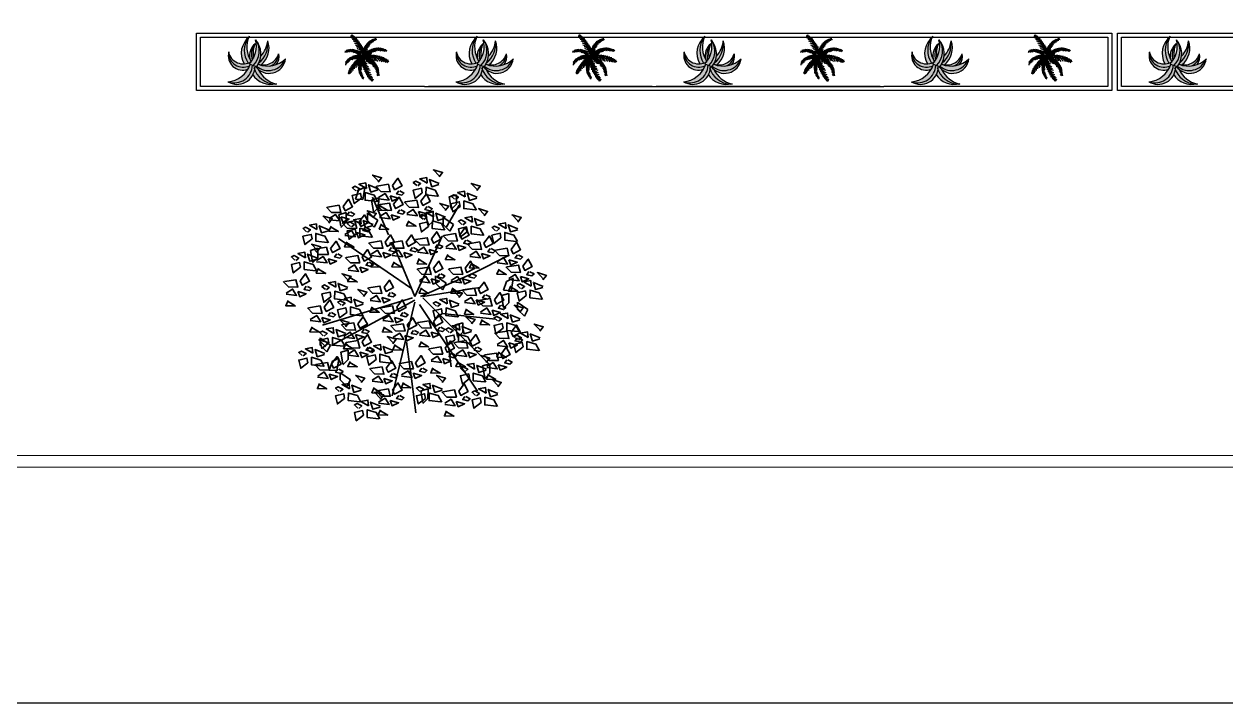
# Model space of a CAD drawing. Header units: millimetres. Extents: x 2667 to 2848, y -1 to 1765.
# Drawn here: x 2699.76 to 2715.06, y 1677.66 to 1686.3 of the extents above; entities that cross this region are included whole.
import ezdxf

# ---------------------------------------------------------------- set-up
doc = ezdxf.new("R2010")
doc.units = ezdxf.units.MM
for name, color, linetype in [('CINZA', 8, 'Continuous'), ('L-tree', 102, 'Continuous'), ('P_LMCT', 8, 'Continuous'), ('PAREDE', 7, 'Continuous'), ('VEGETACAO', 3, 'Continuous')]:
    doc.layers.add(name, color=color, linetype=linetype)
doc.layers.add('L-shrub', color=74, linetype='Continuous', lineweight=35)
doc.layers.add('MURATURA_sezioni', color=5, linetype='Continuous', lineweight=18)

# ---------------------------------------------------------------- blocks, each defined once
blk = doc.blocks.new('AV6')
h = blk.add_hatch(color=106)
h.paths.add_polyline_path([(-0.448, -0.003, -0.005016), (-0.443, 0.002, -0.513349), (-0.079, 0.093, -0.175433), (-0.066, 0.093, -0.022246), (-0.026, 0.08, -0.504406), (0.279, 0.291, -0.005016), (0.285, 0.291, 0.526482), (-0.054, 0.138, 0.288035), (-0.31, 0.32, 0.009659), (-0.32, 0.318, -0.219762), (-0.101, 0.134, 0.597519)])
h.paths.add_polyline_path([(0.011, 0.089, 0.017799), (0.003, 0.067, -0.005772), (0.013, 0.062, 0.030703), (-0.012, 0.032, -0.506864), (0.277, -0.08, 0.014459), (0.279, -0.07, 0.525417)])
h = blk.add_hatch(color=74)
h.paths.add_polyline_path([(-0.443, 0.002, -0.291066), (-0.099, 0.068, -0.022677), (-0.086, 0.088, -0.094648), (-0.079, 0.093, 0.513349)])
h.paths.add_polyline_path([(0.013, 0.062, 0.028086), (-0.035, 0.083, 0.353279), (-0.074, -0.235, 0.011523), (-0.066, -0.245, -0.264453)])
h.paths.add_polyline_path([(0.032, 0.13, 0.035308), (0.011, 0.089, -0.525417), (0.279, -0.07, 0.577919)])
h.paths.add_polyline_path([(-0.31, 0.32, -0.288035), (-0.054, 0.138, -0.074612), (-0.033, 0.202, 0.314228)])
h.paths.add_polyline_path([(0.008, 0, 0.028355), (-0.011, 0.033, 0.00267), (-0.012, 0.032, 0.015403), (-0.024, 0.016, -0.246599), (-0.057, -0.186, -0.00232), (-0.058, -0.189, 0.266418)])
h = blk.add_hatch(color=72)
h.paths.add_polyline_path([(0.279, 0.291, 0.504406), (-0.026, 0.08, -0.017106), (0.003, 0.067, -0.295443)])
h.paths.add_polyline_path([(-0.1, 0.065, 0.046042), (-0.136, 0.074, 0.325454), (-0.221, -0.23, -0.162584), (-0.133, -0.035, -0.098869)])
h.paths.add_polyline_path([(-0.024, 0.016, 0.02315), (-0.039, -0.009, -0.137861), (-0.057, -0.186, 0.246599)])
h.paths.add_polyline_path([(-0.263, 0.088, 0.052527), (-0.329, 0.071, 0.21466), (-0.361, -0.066, -0.015101), (-0.357, -0.054, -0.301897)])
h.paths.add_polyline_path([(0.08, 0.062, 0.066648), (0.029, 0.052, -0.296118), (0.029, -0.269, 0.358442)])
h = blk.add_hatch(color=3)
h.paths.add_polyline_path([(0.029, 0.052, 0.057851), (-0.011, 0.033, -0.240197), (0.021, -0.275, 0.009659), (0.029, -0.269, 0.296118)])
h.paths.add_polyline_path([(-0.035, 0.083, 0.017041), (-0.066, 0.093, 0.274641), (-0.086, 0.088, 0.336018), (-0.074, -0.235, -0.353279)])
h.paths.add_polyline_path([(-0.1, 0.065, -0.003329), (-0.099, 0.068, 0.128581), (-0.263, 0.088, 0.301897), (-0.357, -0.054, -0.411027)])
at = {"layer": 'P_LMCT'}
for centre, radius, start, end in [((-0.41, -0.012), 0.342, 25.229, 77.1188), ((-0.256, 0.062), 0.263, 30.1642, 106.8497), ((-0.327, 0.026), 0.295, 16.1293, 87.9282), ((0.168, 0.098), 0.226, 58.725, 177.7875), ((-0.237, -0.028), 0.212, 35.3303, 173.1806), ((0.204, 0.073), 0.231, 71.2185, 178.2095), ((0.314, -0.034), 0.327, 95.0361, 162.0233), ((-0.219, -0.236), 0.327, 68.4571, 134.5207), ((-0.229, -0.083), 0.231, 49.6374, 158.3383), ((-0.193, -0.032), 0.172, 142.8513, 191.3124), ((-0.168, -0.124), 0.201, 70.2322, 163.0686), ((-0.203, -0.054), 0.154, 110.8015, 180.4803), ((0.03, -0.136), 0.268, 128.4295, 200.5403), ((0.09, -0.192), 0.313, 129.4512, 186.0898), ((0.134, -0.066), 0.268, 144.805, 221.8306), ((0.142, -0.1), 0.255, 134.0736, 213.9976), ((-0.072, 0.074), 0.02, 73.4657, 136.0217), ((0.243, -0.161), 0.32, 135.7047, 195.147), ((-0.2, -0.358), 0.471, 63.0896, 73.4657), ((-0.233, -0.053), 0.22, 321.1847, 18.3975), ((0.041, 0.104), 0.0912, 190.3947, 191.4808), ((0.091, -0.13), 0.193, 12.0444, 122.5933), ((-0.297, -0.152), 0.342, 336.5963, 32.8642), ((0.091, -0.083), 0.189, 0.7549, 114.8716), ((-0.147, -0.072), 0.263, 306.8653, 30.7421), ((0.013, 0.062), 0, 306.1793, 0), ((-0.218, -0.108), 0.295, 325.7868, 32.9122), ((0.098, -0.041), 0.184, 344.5826, 111.1809), ((0.115, -0.264), 0.338, 137.2327, 174.171), ((-0.189, -0.037), 0.201, 309.5461, 10.3854), ((-0.362, -0.066), 0.328, 336.5687, 9.9121)]:
    blk.add_arc(centre, radius, start, end, dxfattribs=at)
blk = doc.blocks.new('COQUEIRO')
at = {"layer": 'VEGETACAO', "color": 3, "linetype": 'Continuous'}
blk.add_circle((0.049, -0.162), 0.00953, dxfattribs=at)
for centre, radius, start, end in [((-0.273, 0.458), 0.126, 185.1349, 217.5259), ((-0.209, 0.448), 0.193, 198.128, 215.9464), ((-0.318, 0.364), 0.0712, 188.0675, 242.1386), ((-0.257, 0.371), 0.135, 200.7567, 234.9528), ((0.094, 0.463), 0.476, 182.9668, 259.2216), ((-0.215, 0.363), 0.16, 147.4511, 171.1195), ((-0.235, 0.333), 0.131, 143.0351, 174.9902), ((-0.23, 0.309), 0.12, 146.9211, 187.0151), ((-0.204, 0.277), 0.13, 151.2763, 189.7632), ((-0.299, 0.331), 0.215, 52.6629, 75.7817), ((-0.259, 0.482), 0.0892, 38.1006, 73.5521), ((-0.297, 0.267), 0.246, 51.4822, 73.9367), ((-0.284, 0.512), 0.0956, 18.0047, 51.1933), ((-0.263, 0.278), 0.194, 39.1625, 73.1299), ((-0.285, 0.513), 0.111, 0.6626, 37.5314), ((-1.168, -0.101), 1.168, 3.5835, 33.6794), ((-0.27, 0.17), 0.26, 46.8609, 72.9794), ((-0.219, 0.184), 0.185, 37.8311, 75.0496), ((-0.254, 0.492), 0.105, 349.125, 34.4798), ((-0.263, 0.022), 0.304, 46.4938, 70.6456), ((-0.267, 0.444), 0.149, 349.0829, 34.1136), ((-0.298, 0.41), 0.204, 347.9478, 21.0006), ((-0.332, 0.373), 0.261, 347.4771, 14.0082), ((-0.322, 0.333), 0.276, 343.6236, 11.7485), ((-0.44, 0.277), 0.415, 346.7497, 9.4474), ((0.741, 1.47), 1.208, 231.9861, 234.0507), ((-0.313, 0.264), 0.414, 318.8188, 35.0736), ((-0.048, 0.361), 0.139, 46.9209, 70.5892), ((-0.508, 0.869), 1.015, 300.1574, 330.2533), ((-0.055, 0.47), 0.0894, 12.9337, 47.4601), ((-0.018, 0.352), 0.114, 43.0502, 75.0053), ((-0.008, 0.332), 0.104, 31.0253, 71.1192), ((-0.059, 0.457), 0.109, 0.5145, 32.9054), ((-0.009, 0.296), 0.113, 28.2771, 66.7641), ((-0.038, 0.255), 0.146, 22.9804, 51.906), ((-0.097, 0.416), 0.167, 2.0939, 19.9124), ((-0.04, 0.229), 0.144, 15.0306, 45.3023), ((0.023, 0.417), 0.062, 335.9018, 29.9729), ((-0.023, 0.389), 0.117, 343.0876, 17.2837), ((0.011, 0.368), 0.0962, 332.732, 19.9602), ((-0.051, 0.35), 0.168, 333.0524, 10.23), ((-0.081, 0.334), 0.206, 330.8344, 359.7063), ((0.051, 0.277), 0.226, 343.4348, 9.5533), ((0.138, 0.313), 0.169, 335.7364, 9.7039), ((0.265, 0.381), 0.13, 285.6568, 330.6875), ((0.116, 0.335), 0.214, 348.0561, 10.5106), ((0.308, 0.389), 0.0913, 285.6989, 331.0537), ((0.166, 0.362), 0.187, 349.2369, 12.3557), ((0.312, 0.421), 0.0966, 297.2365, 334.1054), ((0.298, 0.389), 0.0776, 334.6746, 10.1261), ((0.312, 0.42), 0.0831, 314.5786, 347.7673), ((-0.583, 0.162), 0.0956, 230.2731, 263.4617), ((-0.584, 0.162), 0.111, 243.935, 280.8039), ((-0.548, 0.144), 0.0892, 207.9143, 243.3658), ((-0.409, 0.213), 0.215, 205.6847, 228.8035), ((-0.158, 1.15), 1.168, 247.7871, 277.883), ((-0.557, 0.136), 0.105, 246.9866, 292.3414), ((-0.513, 0.159), 0.149, 247.3528, 292.3836), ((-0.345, 0.223), 0.246, 207.5298, 229.9842), ((-0.349, 0.188), 0.194, 208.3365, 242.3039), ((-0.485, 0.196), 0.204, 260.4659, 293.5186), ((-0.245, 0.217), 0.26, 208.4871, 234.6056), ((-0.249, 0.164), 0.185, 206.4168, 243.6353), ((-0.273, 0.327), 0.111, 198.0801, 245.3084), ((-0.204, 0.355), 0.193, 207.8104, 244.988), ((-0.098, 0.239), 0.304, 210.8208, 234.9726), ((-0.166, 0.362), 0.237, 218.3341, 247.2059), ((-0.199, 0.279), 0.166, 219.6514, 260.4749), ((-0.149, 0.26), 0.168, 166.1343, 195.0599), ((-0.476, -0.046), 0.476, 289.6767, 5.9315), ((-0.153, 0.153), 0.181, 208.388, 247.9163), ((-0.134, 0.375), 0.295, 236.3634, 257.9949), ((-0.128, 0.238), 0.166, 172.7381, 203.0098), ((-0.129, 0.326), 0.269, 236.824, 265.8), ((-0.015, 0.231), 0.255, 180.5332, 200.9945), ((-0.035, 0.241), 0.289, 217.7478, 242.6917), ((0.052, 0.239), 0.305, 184.3339, 203.7587), ((-0.117, 0.314), 0.275, 242.0966, 270.9498), ((-0.045, 0.195), 0.185, 182.8812, 217.2905), ((-0.045, 0.526), 0.51, 249.9963, 268.3797), ((-0.052, 0.162), 0.142, 182.7518, 227.4485), ((0.051, 0.241), 0.312, 220.1991, 235.6262), ((0.089, 0.195), 0.256, 192.2086, 217.6751), ((0.112, 0.197), 0.259, 193.5624, 222.692), ((-0.19, 0.092), 0.181, 33.5502, 73.0784), ((-0.033, 0.127), 0.147, 227.1388, 254.0555), ((-0.253, -0.041), 0.289, 38.7747, 63.7186), ((0.069, 0.142), 0.167, 191.4918, 237.4538), ((-0.236, -0.125), 0.312, 45.8402, 61.2673), ((-0.14, -0.02), 0.147, 27.4109, 54.3276), ((-0.468, 0.269), 0.466, 342.5956, 3.6479), ((-0.345, 0.224), 0.363, 335.5765, 3.9904), ((-0.273, 0.176), 0.302, 331.7284, 1.2298), ((-0.286, 0.135), 0.316, 332.7885, 358.0296), ((0.35, 0.221), 0.414, 212.1088, 288.3636), ((0.018, 0.275), 0.275, 269.3624, 294.6035), ((-0.183, 0.072), 0.225, 355.3484, 24.478), ((-0.252, 0.381), 0.444, 309.6606, 328.0441), ((-0.166, 0.083), 0.223, 0.3652, 25.8318), ((0.031, 0.128), 0.145, 272.5176, 318.4796), ((0.055, 0.281), 0.262, 268.3023, 297.8037), ((-0.052, 0.136), 0.124, 350.5919, 35.2886), ((-0.088, 0.275), 0.239, 307.0906, 335.9438), ((-0.164, 0.133), 0.265, 14.2817, 33.7065), ((-0.074, 0.154), 0.161, 0.7499, 35.1592), ((-0.046, 0.102), 0.128, 323.9848, 350.9015), ((-0.114, 0.163), 0.222, 17.0459, 37.5071), ((-0.087, 0.29), 0.234, 312.2404, 341.2164), ((0.065, 0.356), 0.316, 272.1505, 300.5643), ((0.009, 0.189), 0.225, 287.2794, 316.409), ((-0.11, 0.326), 0.257, 320.0455, 341.677), ((-0.013, 0.295), 0.144, 317.5655, 358.3889), ((-0.165, 0.135), 0.271, 342.4141, 357.8413), ((0.026, 0.177), 0.223, 292.2962, 317.7628), ((0.051, 0.469), 0.405, 279.1695, 300.2219), ((-0.106, 0.181), 0.251, 335.3486, 0.2926), ((0.117, 0.091), 0.124, 282.5229, 327.2196), ((0.068, 0.45), 0.361, 283.3236, 306.0214), ((0.022, 0.184), 0.158, 330.1241, 9.6524), ((0.126, 0.119), 0.161, 292.6809, 327.0902), ((-0.061, 0.214), 0.264, 343.0677, 7.2196), ((0.158, 0.381), 0.24, 280.1975, 308.3224), ((0.082, 0.242), 0.161, 334.405, 11.6236), ((0.073, 0.195), 0.265, 306.2127, 325.6375), ((0.185, 0.404), 0.227, 284.051, 310.5822), ((0.12, 0.159), 0.222, 308.9769, 329.4381), ((0.291, 0.192), 0.206, 262.7654, 291.6372), ((0.227, 0.391), 0.177, 284.5217, 317.5745), ((0.208, 0.115), 0.144, 306.9615, 337.2333), ((0.316, 0.171), 0.168, 264.9834, 302.161), ((0.233, 0.123), 0.146, 314.9114, 343.837), ((0.356, 0.12), 0.0962, 264.663, 311.8912), ((0.282, 0.112), 0.113, 320.2081, 358.6951), ((0.363, 0.159), 0.117, 275.0186, 309.2147), ((0.316, 0.124), 0.104, 322.9563, 3.0502), ((0.406, 0.127), 0.062, 267.8328, 321.9039), ((0.361, 0.238), 0.167, 294.0249, 311.8434), ((0.33, 0.14), 0.114, 334.9811, 6.9363), ((0.328, 0.172), 0.139, 338.8519, 2.5202), ((-0.543, -0.102), 0.103, 238.6493, 273.1756), ((-1.395, -1.3), 1.39, 52.0587, 54.1233), ((-0.531, -0.093), 0.126, 253.2039, 285.5949), ((-0.399, 0.25), 0.476, 251.0358, 327.2906), ((-0.421, -0.075), 0.16, 215.5201, 239.1885), ((-0.401, -0.105), 0.131, 211.1041, 243.0592), ((-0.498, -0.037), 0.193, 266.197, 284.0154), ((-0.46, -0.17), 0.0712, 256.1365, 310.2076), ((-0.377, -0.109), 0.12, 214.9901, 255.0841), ((-0.456, 0.237), 0.261, 267.4582, 293.9893), ((-0.444, -0.111), 0.135, 268.8257, 303.0218), ((-0.337, -0.097), 0.13, 219.3453, 257.8322), ((-0.415, 0.235), 0.276, 269.718, 297.8428), ((-0.41, -0.141), 0.111, 266.1491, 313.3774), ((-0.301, -0.052), 0.168, 234.2033, 263.1289), ((-0.41, -0.067), 0.193, 275.8794, 313.057), ((-0.383, 0.362), 0.415, 272.019, 294.7167), ((-0.273, -0.041), 0.166, 240.8071, 271.0788), ((-0.402, -0.03), 0.237, 286.4031, 315.2749), ((-0.381, 0.391), 0.466, 277.8185, 298.8708), ((-0.224, 0.062), 0.255, 248.6022, 269.0635), ((-0.206, 0.127), 0.305, 252.4029, 271.8277), ((-0.337, -0.092), 0.166, 287.7204, 328.5439), ((-0.313, 0.279), 0.363, 277.476, 305.8899), ((-0.201, 0.021), 0.185, 250.9502, 285.3595), ((-0.402, 0.005), 0.295, 304.4324, 326.0639), ((-0.173, 0.002), 0.142, 250.8208, 295.5175), ((-0.355, -0.008), 0.269, 304.893, 333.869), ((-0.252, 0.218), 0.302, 280.2366, 309.738), ((-0.152, 0.144), 0.256, 260.2776, 285.7441), ((-0.145, 0.167), 0.259, 261.6314, 290.761), ((-0.339, -0.002), 0.275, 310.1656, 339.0188), ((-0.121, 0.096), 0.167, 259.5608, 305.5228), ((-0.222, -0.084), 0.255, 287.2432, 307.7044), ((-0.214, 0.239), 0.316, 283.4369, 308.6779), ((-0.249, -0.022), 0.305, 291.0438, 310.4686), ((-0.509, 0.144), 0.51, 318.0653, 336.4487), ((-0.179, -0.102), 0.185, 289.5911, 324.0004), ((-0.304, -0.267), 0.237, 325.0441, 353.9159), ((-0.145, -0.099), 0.142, 289.4618, 334.1584), ((-0.226, 0.048), 0.259, 300.2723, 329.4019), ((-0.217, 0.026), 0.256, 298.9185, 324.3851), ((-0.163, 0.007), 0.167, 298.2017, 344.1637), ((-0.215, -0.274), 0.166, 326.3614, 7.1848), ((-0.326, -0.239), 0.295, 343.0734, 4.7049), ((-0.281, -0.22), 0.269, 343.5339, 12.5099), ((-0.272, -0.206), 0.275, 348.8065, 17.6597), ((0.307, -0.181), 0.302, 160.3741, 189.8755), ((1.149, 0.228), 1.168, 192.2291, 222.325), ((0.385, -0.217), 0.363, 164.2222, 192.6361), ((0.108, 0.09), 0.145, 233.8766, 279.8386), ((0.146, -0.006), 0.147, 216.0566, 242.9733), ((0.225, 0.111), 0.312, 234.4859, 249.913), ((0.129, 0.151), 0.225, 248.6385, 277.768), ((0.514, -0.243), 0.466, 171.2413, 192.2936), ((0.254, 0.031), 0.289, 227.4204, 252.3643), ((0.271, 0.368), 0.444, 241.5916, 259.9751), ((0.296, 0.002), 0.239, 200.3806, 229.2339), ((0.134, 0.131), 0.223, 253.6553, 279.1219), ((0.487, -0.255), 0.415, 175.3954, 198.0931), ((0.212, -0.11), 0.181, 222.1958, 261.7241), ((0.152, 0.007), 0.124, 243.8819, 288.5786), ((0.31, -0.003), 0.234, 205.5304, 234.5064), ((0.274, -0.03), 0.304, 235.1395, 259.2913), ((0.379, -0.328), 0.276, 172.2693, 200.3941), ((0.233, 0.177), 0.239, 239.0216, 267.8748), ((0.177, 0.023), 0.161, 254.0399, 288.4492), ((0.351, 0.008), 0.257, 213.3355, 234.967), ((0.247, 0.182), 0.234, 244.1714, 273.1474), ((0.293, -0.076), 0.144, 210.8556, 251.679), ((0.182, 0.115), 0.265, 267.5717, 286.9965), ((0.272, 0.216), 0.257, 251.9764, 273.608), ((0.196, 0.059), 0.222, 270.3359, 290.7972), ((0.351, -0.022), 0.206, 224.1245, 252.9963), ((0.279, 0.115), 0.144, 249.4965, 290.3199), ((0.238, -0.031), 0.144, 268.3206, 298.5923), ((0.357, -0.055), 0.168, 226.3424, 263.52), ((0.262, -0.041), 0.146, 276.2705, 305.1961), ((0.356, -0.119), 0.0962, 226.022, 273.2503), ((0.294, -0.08), 0.113, 281.5672, 320.0541), ((0.386, -0.093), 0.117, 236.3776, 270.5737), ((0.328, -0.091), 0.104, 284.3154, 324.4093), ((0.4, -0.145), 0.062, 229.1918, 283.263), ((0.434, -0.03), 0.167, 255.384, 273.2024), ((0.349, -0.087), 0.114, 296.3402, 328.2953), ((0.367, -0.061), 0.139, 300.2109, 323.8793), ((-0.291, -0.313), 0.16, 254.1611, 277.8294), ((-0.365, -0.397), 0.126, 291.8449, 324.2358), ((-0.257, -0.324), 0.131, 249.745, 281.7002), ((-0.235, -0.312), 0.12, 253.6311, 293.725), ((-0.374, -0.332), 0.193, 304.8379, 322.6564), ((-0.212, -0.278), 0.13, 257.9862, 296.4732), ((-0.262, -0.412), 0.0712, 294.7774, 348.8486), ((-0.286, -0.356), 0.135, 307.4666, 341.6627), ((-0.211, -0.22), 0.168, 272.8443, 301.7699), ((-0.24, -0.358), 0.111, 304.7901, 352.0184), ((-0.196, -0.194), 0.166, 279.448, 309.7198), ((-0.287, -0.3), 0.193, 314.5204, 351.6979), ((0.255, -0.197), 0.185, 226.4768, 263.6953), ((0.395, -0.366), 0.261, 176.1228, 202.6539), ((0.303, -0.175), 0.26, 235.5066, 261.625), ((0.366, -0.407), 0.204, 176.5935, 209.6462), ((0.312, -0.283), 0.194, 227.8082, 261.7756), ((0.341, -0.446), 0.149, 177.7285, 222.7593), ((0.344, -0.266), 0.246, 240.1279, 262.5823), ((0.335, -0.495), 0.105, 177.7707, 223.1255), ((0.356, -0.33), 0.215, 241.3086, 264.4274), ((0.369, -0.512), 0.111, 189.3083, 226.1771), ((0.339, -0.484), 0.0892, 226.7463, 262.1978), ((0.368, -0.511), 0.0956, 206.6504, 239.839)]:
    blk.add_arc(centre, radius, start, end, dxfattribs=at)
blk = doc.blocks.new('AV5')
at = {"layer": 'VEGETACAO', "xscale": 0.5, "yscale": 0.5, "zscale": 0.5}
blk.add_blockref('COQUEIRO', (-0.028, 0.096), dxfattribs=at)
blk = doc.blocks.new('flower shrub 2')
at = {"layer": 'L-shrub', "color": 201}
for p, q in [((-106.2, 211.8), (-93, 218)), ((-93.7, 216.1), (-97.6, 193.3)), ((-112.6, 194.3), (-106.2, 211.8)), ((-97.6, 193.3), (-112.6, 194.3)), ((-81.1, 192.4), (-66.6, 196.5)), ((-77.1, 169.6), (-81.1, 192.4)), ((-66.6, 196.5), (-66.7, 177.9)), ((72, 198.6), (86.4, 202.7)), ((76, 175.8), (72, 198.6)), ((86.4, 202.7), (86.4, 184)), ((-145.2, 163.5), (-130.8, 167.5)), ((-130.8, 167.5), (-130.8, 148.9)), ((-88.7, 152.3), (-88.9, 166.9)), ((-66.7, 177.9), (-77.1, 167.5)), ((26.4, 165.5), (40.9, 169.6)), ((40.9, 169.6), (40.9, 151)), ((86.4, 184), (76, 173.7)), ((-141.2, 140.7), (-145.2, 163.5)), ((-130.8, 148.9), (-141.2, 138.6)), ((-75.4, 139.2), (-88.7, 152.3)), ((-87.4, 165.5), (-68.3, 152.5)), ((-68.3, 152.5), (-75.4, 139.2)), ((30.5, 142.8), (26.4, 165.5)), ((40.9, 151), (30.5, 140.7)), ((60.2, 144), (60.1, 158.6)), ((73.5, 131), (60.2, 144)), ((61.5, 157.2), (80.7, 144.2)), ((80.7, 144.2), (73.5, 131)), ((-201.1, 93.2), (-186.6, 97.3)), ((-186.6, 97.3), (-186.7, 78.7)), ((45.7, 28.3), (45.6, 42.9)), ((59, 15.3), (45.7, 28.3)), ((47.1, 41.5), (66.2, 28.5)), ((66.2, 28.5), (59, 15.3)), ((179.1, 14.6), (185.4, 32.1)), ((185.4, 32.1), (198.7, 38.3)), ((198, 36.3), (194.1, 13.5)), ((175.4, 4.4), (189.9, 8.5)), ((179.4, -18.4), (175.4, 4.4)), ((194.1, 13.5), (179.1, 14.6)), ((189.9, 8.5), (189.8, -10.1)), ((189.8, -10.1), (179.4, -20.5)), ((207.1, -23.3), (206.9, -8.7)), ((220.4, -36.4), (207.1, -23.3)), ((208.4, -10.1), (227.5, -23.1)), ((227.5, -23.1), (220.4, -36.4)), ((84.4, -53.5), (98.8, -49.4)), ((88.4, -76.2), (84.4, -53.5)), ((98.8, -68), (88.4, -78.3)), ((98.8, -49.4), (98.8, -68)), ((-181.8, -93.6), (-182, -78.9)), ((-168.5, -106.6), (-181.8, -93.6)), ((-180.5, -80.4), (-161.3, -93.4)), ((-161.3, -93.4), (-168.5, -106.6)), ((-141.1, -107.2), (-126.6, -103.1)), ((-137.1, -129.9), (-141.1, -107.2)), ((-126.6, -103.1), (-126.7, -121.7)), ((-164.3, -142.4), (-157.9, -124.9)), ((-157.9, -124.9), (-144.7, -118.7)), ((-145.4, -120.7), (-149.3, -143.5)), ((-126.7, -121.7), (-137.1, -132)), ((138.1, -134), (152.6, -130)), ((142.2, -156.8), (138.1, -134)), ((152.6, -130), (152.5, -148.6)), ((-149.3, -143.5), (-164.3, -142.4)), ((-142.5, -161.7), (-142.7, -147.1)), ((-129.2, -174.8), (-142.5, -161.7)), ((-141.2, -148.6), (-122, -161.6)), ((-122, -161.6), (-129.2, -174.8)), ((152.5, -148.6), (142.2, -158.9)), ((16.1, -183.6), (30.6, -179.5)), ((20.1, -206.4), (16.1, -183.6)), ((30.6, -179.5), (30.5, -198.1)), ((30.5, -198.1), (20.1, -208.5))]:
    blk.add_line(p, q, dxfattribs=at)
at = {"layer": 'L-shrub', "color": 98}
for p, q in [((-197, 70.5), (-201.1, 93.2)), ((-186.7, 78.7), (-197.1, 68.4))]:
    blk.add_line(p, q, dxfattribs=at)
at = {"layer": 'L-shrub', "color": 92}
for points in [[(-67.8, 227.5), (-60.9, 236.2), (-78.8, 241.5), (-67.2, 229.5)], [(52.2, 237.8), (59.1, 246.6), (41.2, 251.8), (52.7, 239.8)], [(-109.7, 209.7), (-104, 214.5), (-113.4, 219.4), (-118.5, 216.6), (-111.7, 210.3)], [(-90.9, 215), (-92, 226), (-105.6, 223.6), (-90.9, 215)], [(-68, 212.5), (-82.2, 208.1), (-86.6, 222.3), (-67.4, 214.4)], [(-70.4, 219.9), (-47.5, 223.4), (-43.8, 208.8), (-62.4, 209.3), (-72.5, 219.9)], [(-39.3, 221.1), (-28.6, 235.3), (-20.7, 220.6), (-35.4, 212.7), (-39.3, 221.1)], [(19.2, 206.6), (5.2, 195.7), (1.3, 211.9), (17.6, 215.7), (19.2, 206.6)], [(10.2, 220.1), (16, 224.8), (6.6, 229.8), (1.5, 227), (8.2, 220.7)], [(29, 225.3), (28, 236.4), (14.3, 233.9), (29, 225.3)], [(49.5, 199.8), (26.5, 202.3), (26.7, 217.4), (44.5, 212.1), (51.5, 199.2)], [(52, 222.8), (37.8, 218.4), (33.4, 232.6), (52.6, 224.8)], [(126.6, 211), (133.5, 219.7), (115.7, 225), (127.2, 213)], [(-136.5, 179.8), (-125.8, 194), (-117.9, 179.3), (-132.6, 171.4), (-136.5, 179.8)], [(-100.8, 196.3), (-114.8, 185.4), (-118.6, 201.6), (-102.4, 205.4), (-100.8, 196.3)], [(-70.4, 189.5), (-93.4, 192), (-93.3, 207), (-75.4, 201.7), (-68.5, 188.9)], [(-66.9, 197.1), (-54.2, 205), (-46.3, 192.4), (-66.9, 195)], [(-44, 200.6), (-40.2, 190.1), (-27.6, 196), (-44, 200.6)], [(-37.3, 183.9), (-26.5, 198.1), (-18.6, 183.4), (-33.3, 175.6), (-37.3, 183.9)], [(-27.2, 210.5), (-31.5, 204.4), (-21.2, 202), (-17, 206), (-25.1, 210.4)], [(16.5, 190.1), (27.3, 204.3), (35.1, 189.6), (20.4, 181.8), (16.5, 190.1)], [(84.7, 193.2), (90.4, 198), (81.1, 202.9), (75.9, 200.1), (82.7, 193.8)], [(103.5, 198.4), (102.5, 209.5), (88.8, 207.1), (103.5, 198.4)], [(124, 173), (101, 175.5), (101.1, 190.5), (119, 185.2), (126, 172.4)], [(126.5, 195.9), (112.2, 191.5), (107.8, 205.8), (127.1, 197.9)], [(-124.4, 169.1), (-128.7, 163.1), (-118.4, 160.7), (-114.2, 164.7), (-122.3, 169.1)], [(-78.2, 157.3), (-71.3, 166), (-89.1, 171.3), (-77.6, 159.2)], [(-68.3, 182.7), (-45.5, 186.2), (-41.7, 171.7), (-60.3, 172.2), (-70.4, 182.8)], [(-63.1, 182.5), (-67.5, 172.3), (-48.9, 171.8), (-63.2, 180.4)], [(-64.8, 159.9), (-52.2, 167.8), (-44.2, 155.2), (-64.9, 157.8)], [(-25.1, 173.3), (-29.4, 167.2), (-19.1, 164.8), (-14.9, 168.9), (-23.1, 173.2)], [(-11, 166.1), (1.6, 174), (9.5, 161.4), (-11.1, 164)], [(11.8, 169.6), (15.7, 159.2), (28.3, 165), (11.8, 169.6)], [(28.7, 179.5), (24.4, 173.4), (34.6, 171), (38.9, 175.1), (30.7, 179.4)], [(41.4, 159.2), (40.4, 170.3), (26.7, 167.8), (41.4, 159.2)], [(64.4, 156.7), (50.2, 152.3), (45.8, 166.5), (65, 158.7)], [(64.6, 171.7), (71.5, 180.5), (53.6, 185.7), (65.1, 173.7)], [(93.7, 179.8), (79.6, 168.9), (75.8, 185.1), (92, 188.9), (93.7, 179.8)], [(141.1, 161.4), (148, 170.1), (130.1, 175.4), (141.7, 163.4)], [(-188.2, 134.4), (-189.2, 145.5), (-202.9, 143), (-188.2, 134.4)], [(-141.2, 159.3), (-137.4, 148.8), (-124.8, 154.7), (-141.2, 159.3)], [(-120.1, 139.5), (-114.4, 144.3), (-123.7, 149.2), (-128.8, 146.4), (-122.1, 140.1)], [(-101.3, 144.7), (-102.3, 155.8), (-116, 153.4), (-101.3, 144.7)], [(-105.5, 148.8), (-94.8, 163), (-86.9, 148.3), (-101.6, 140.4), (-105.5, 148.8)], [(-78.3, 142.2), (-92.5, 137.8), (-97, 152), (-77.7, 144.2)], [(-61.1, 145.3), (-65.5, 135.1), (-46.9, 134.6), (-61.1, 143.2)], [(-41.9, 163.4), (-38.1, 153), (-25.5, 158.8), (-41.9, 163.4)], [(-7.3, 151.5), (-11.7, 141.3), (6.9, 140.8), (-7.3, 149.4)], [(31.6, 140.5), (17.6, 129.6), (13.8, 145.8), (30, 149.6), (31.6, 140.5)], [(22.6, 154), (28.4, 158.7), (19, 163.6), (13.9, 160.9), (20.7, 154.6)], [(61.9, 133.7), (39, 136.2), (39.1, 151.2), (56.9, 146), (63.9, 133.1)], [(99.2, 143.6), (104.9, 148.4), (95.6, 153.3), (90.4, 150.5), (97.2, 144.2)], [(118, 148.8), (116.9, 159.9), (103.3, 157.5), (118, 148.8)], [(141, 146.3), (126.7, 141.9), (122.3, 156.2), (141.5, 148.3)], [(184.2, 136.4), (183.1, 147.5), (169.5, 145.1), (184.2, 136.4)], [(207.2, 134), (192.9, 129.6), (188.5, 143.8), (207.7, 135.9)], [(207.3, 149), (214.2, 157.7), (196.3, 163), (207.9, 151)], [(-167.7, 108.9), (-190.6, 111.4), (-190.5, 126.5), (-172.7, 121.2), (-165.7, 108.3)], [(-165.2, 131.9), (-179.4, 127.5), (-183.8, 141.7), (-164.6, 133.9)], [(-53.8, 109.6), (-43.1, 123.7), (-35.2, 109.1), (-49.9, 101.2), (-53.8, 109.6)], [(37.2, 115.8), (47.9, 129.9), (55.8, 115.3), (41.1, 107.4), (37.2, 115.8)], [(62, 122.8), (84.8, 126.3), (88.6, 111.7), (70, 112.2), (59.9, 122.8)], [(108.1, 130.2), (94.1, 119.3), (90.3, 135.5), (106.5, 139.3), (108.1, 130.2)], [(93.1, 124), (103.8, 138.2), (111.7, 123.5), (97, 115.6), (93.1, 124)], [(138.5, 123.4), (115.5, 125.9), (115.6, 140.9), (133.5, 135.6), (140.5, 122.8)], [(140.6, 107.5), (151.4, 121.7), (159.2, 107), (144.6, 99.1), (140.6, 107.5)], [(174.3, 117.8), (160.3, 106.9), (156.5, 123.1), (172.7, 126.9), (174.3, 117.8)], [(165.4, 131.2), (171.1, 136), (161.8, 140.9), (156.6, 138.1), (163.4, 131.8)], [(204.7, 111), (181.7, 113.5), (181.8, 128.5), (199.7, 123.2), (206.7, 110.4)], [(-187.8, 91.1), (-180.9, 99.9), (-198.7, 105.2), (-187.2, 93.1)], [(-192.4, 95.9), (-169.6, 99.4), (-165.8, 84.9), (-184.4, 85.4), (-194.5, 96)], [(-99.3, 80.6), (-88.6, 94.8), (-80.7, 80.1), (-95.4, 72.3), (-99.3, 80.6)], [(-84.9, 108.3), (-62, 111.8), (-58.3, 97.3), (-76.9, 97.8), (-86.9, 108.4)], [(-41.7, 98.9), (-46, 92.8), (-35.7, 90.5), (-31.4, 94.5), (-39.6, 98.8)], [(-43.5, 108.3), (-20.6, 111.8), (-16.9, 97.3), (-35.5, 97.8), (-45.6, 108.4)], [(-0.3, 98.9), (-4.6, 92.8), (5.7, 90.5), (9.9, 94.5), (1.8, 98.8)], [(9.7, 91.7), (22.3, 99.6), (30.2, 87), (9.6, 89.6)], [(32.5, 95.2), (36.4, 84.8), (49, 90.6), (32.5, 95.2)], [(49.3, 105.1), (45, 99), (55.3, 96.7), (59.6, 100.7), (51.4, 105)], [(65.5, 100), (78.1, 107.9), (86.1, 95.3), (65.5, 97.9)], [(88.4, 103.5), (92.2, 93), (104.8, 98.9), (88.4, 103.5)], [(105.2, 113.4), (100.9, 107.3), (111.2, 104.9), (115.4, 108.9), (107.3, 113.3)], [(152.8, 96.8), (148.5, 90.7), (158.7, 88.4), (163, 92.4), (154.8, 96.8)], [(163.3, 93.9), (186.2, 97.4), (189.9, 82.8), (171.3, 83.3), (161.3, 93.9)], [(194.4, 95.1), (205.1, 109.3), (213, 94.6), (198.3, 86.7), (194.4, 95.1)], [(-149.2, 86.5), (-153.5, 80.4), (-143.3, 78.1), (-139, 82.1), (-147.2, 86.4)], [(-40, 85.5), (-27.4, 93.4), (-19.4, 80.8), (-40, 83.4)], [(-17.1, 89), (-13.3, 78.6), (-0.7, 84.4), (-17.1, 89)], [(13.4, 77.1), (9, 66.9), (27.6, 66.4), (13.4, 75.1)], [(41.4, 57.9), (52.1, 72.1), (60, 57.4), (45.3, 49.5), (41.4, 57.9)], [(69.3, 85.4), (64.8, 75.2), (83.5, 74.7), (69.2, 83.3)], [(103.4, 57.9), (114.1, 72.1), (122, 57.4), (107.3, 49.5), (103.4, 57.9)], [(166.9, 71), (179.5, 79), (187.4, 66.3), (166.8, 69)], [(189.7, 74.6), (193.6, 64.1), (206.2, 70), (189.7, 74.6)], [(206.5, 84.4), (202.2, 78.4), (212.5, 76), (216.8, 80), (208.6, 84.4)], [(217.2, 62), (227.9, 76.2), (235.8, 61.5), (221.1, 53.7), (217.2, 62)], [(-104, 60.1), (-100.1, 49.7), (-87.6, 55.5), (-104, 60.1)], [(-87.2, 70), (-91.5, 63.9), (-81.2, 61.5), (-77, 65.6), (-85.1, 69.9)], [(-77.6, 70.9), (-82, 60.7), (-63.4, 60.2), (-77.7, 68.9)], [(-36.2, 70.9), (-40.6, 60.7), (-22, 60.2), (-36.3, 68.9)], [(10.3, 56.7), (33.1, 60.2), (36.9, 45.6), (18.3, 46.1), (8.2, 56.7)], [(72.3, 56.7), (95.2, 60.2), (98.9, 45.6), (80.3, 46.1), (70.3, 56.7)], [(116.8, 68.9), (112.4, 58.7), (131, 58.1), (116.8, 66.8)], [(170.6, 56.5), (166.2, 46.3), (184.8, 45.8), (170.6, 54.4)], [(186.1, 60.8), (209, 64.3), (212.7, 49.8), (194.1, 50.3), (184, 60.9)], [(229.3, 51.4), (225, 45.3), (235.3, 43), (239.5, 47), (231.4, 51.3)], [(256.9, 35.4), (263.8, 44.1), (246, 49.4), (257.5, 37.3)], [(-169.7, 15.5), (-164, 20.3), (-173.3, 25.2), (-178.5, 22.4), (-171.7, 16.1)], [(13.8, 33.9), (26.4, 41.8), (34.4, 29.2), (13.7, 31.8)], [(75.9, 33.9), (88.5, 41.8), (96.4, 29.2), (75.8, 31.8)], [(98.7, 37.4), (102.6, 26.9), (115.1, 32.8), (98.7, 37.4)], [(115.5, 47.2), (111.2, 41.2), (121.5, 38.8), (125.8, 42.8), (117.6, 47.2)], [(130.3, 16.6), (141, 30.8), (148.9, 16.1), (134.2, 8.2), (130.3, 16.6)], [(189.6, 38), (202.3, 45.9), (210.2, 33.3), (189.6, 35.9)], [(215, 17.6), (220.7, 22.4), (211.4, 27.3), (206.3, 24.5), (213, 18.2)], [(212.5, 41.5), (216.3, 31.1), (228.9, 36.9), (212.5, 41.5)], [(233.8, 22.8), (232.8, 33.9), (219.1, 31.5), (233.8, 22.8)], [(256.8, 20.3), (242.6, 15.9), (238.1, 30.2), (257.4, 22.3)], [(-130.4, -4.7), (-153.4, -2.2), (-153.3, 12.8), (-135.4, 7.5), (-128.4, -5.3)], [(-86.9, 19.5), (-64.1, 23), (-60.3, 8.4), (-78.9, 8.9), (-89, 19.5)], [(-60.6, 0.2), (-56.7, -10.3), (-44.1, -4.4), (-60.6, 0.2)], [(17.5, 19.3), (13.1, 9.1), (31.7, 8.6), (17.5, 17.2)], [(79.6, 19.3), (75.2, 9.1), (93.8, 8.6), (79.5, 17.2)], [(91.5, 0.2), (98.4, 9), (80.5, 14.3), (92, 2.2)], [(99.2, 15.4), (122.1, 18.9), (125.8, 4.3), (107.2, 4.8), (97.2, 15.4)], [(102.7, -7.5), (115.4, 0.5), (123.3, -12.2), (102.7, -9.5)], [(142.4, 5.9), (138.1, -0.2), (148.4, -2.5), (152.7, 1.5), (144.5, 5.9)], [(161.3, -4.1), (172.1, 10.1), (179.9, -4.6), (165.2, -12.4), (161.3, -4.1)], [(193.4, 23.4), (189, 13.2), (207.6, 12.7), (193.3, 21.4)], [(224, 4.2), (210, -6.7), (206.1, 9.5), (222.4, 13.3), (224, 4.2)], [(254.3, -2.6), (231.3, -0.1), (231.5, 14.9), (249.3, 9.6), (256.3, -3.2)], [(-99.4, -35.7), (-122.4, -33.2), (-122.3, -18.2), (-104.4, -23.4), (-97.4, -36.3)], [(-62.1, -19.8), (-39.3, -16.2), (-35.5, -30.8), (-54.1, -30.3), (-64.2, -19.7)], [(-31, -18.5), (-20.3, -4.4), (-12.4, -19), (-27.1, -26.9), (-31, -18.5)], [(49.5, -17.5), (55.3, -12.7), (45.9, -7.8), (40.8, -10.6), (47.5, -16.9)], [(68.3, -12.3), (67.3, -1.2), (53.6, -3.6), (68.3, -12.3)], [(88.8, -37.8), (65.8, -35.3), (66, -20.2), (83.8, -25.5), (90.8, -38.3)], [(91.3, -14.8), (77.1, -19.2), (72.7, -5), (91.9, -12.8)], [(106.5, -22), (102.1, -32.2), (120.7, -32.8), (106.4, -24.1)], [(125.6, -4), (129.5, -14.4), (142, -8.5), (125.6, -4)], [(130.3, -5.3), (153.1, -1.8), (156.9, -16.3), (138.2, -15.8), (128.2, -5.2)], [(133.8, -28.1), (146.4, -20.2), (154.3, -32.8), (133.7, -30.2)], [(173.5, -14.7), (169.1, -20.8), (179.4, -23.2), (183.7, -19.1), (175.5, -14.8)], [(211.4, -28.7), (218.3, -19.9), (200.5, -14.7), (212, -26.7)], [(-107.6, -51.6), (-96.9, -37.4), (-89, -52.1), (-103.7, -60), (-107.6, -51.6)], [(-58.6, -42.6), (-46, -34.7), (-38, -47.3), (-58.7, -44.7)], [(-35.7, -39.1), (-31.9, -49.5), (-19.3, -43.6), (-35.7, -39.1)], [(-18.9, -29.2), (-23.2, -35.3), (-12.9, -37.6), (-8.7, -33.6), (-16.9, -29.2)], [(-10.4, -53.7), (0.4, -39.5), (8.2, -54.2), (-6.4, -62), (-10.4, -53.7)], [(10.3, -48.7), (33.1, -45.2), (36.9, -59.7), (18.3, -59.2), (8.2, -48.6)], [(41.4, -47.5), (52.1, -33.3), (60, -48), (45.3, -55.8), (41.4, -47.5)], [(137.5, -42.7), (133.1, -52.9), (151.7, -53.4), (137.5, -44.8)], [(156.6, -24.6), (160.5, -35), (173.1, -29.2), (156.6, -24.6)], [(169.5, -46.4), (175.2, -41.7), (165.9, -36.7), (160.8, -39.5), (167.5, -45.8)], [(188.3, -41.2), (187.3, -30.1), (173.6, -32.6), (188.3, -41.2)], [(211.3, -43.7), (197, -48.1), (192.6, -33.9), (211.9, -41.7)], [(-95.5, -62.2), (-99.8, -68.3), (-89.5, -70.7), (-85.2, -66.7), (-93.4, -62.3)], [(36.7, -68), (40.5, -78.4), (53.1, -72.6), (36.7, -68)], [(53.5, -58.1), (49.2, -64.2), (59.5, -66.5), (63.7, -62.5), (55.5, -58.2)], [(74.3, -69.2), (80.1, -64.4), (70.7, -59.5), (65.6, -62.3), (72.4, -68.6)], [(93.1, -63.9), (92.1, -52.9), (78.5, -55.3), (93.1, -63.9)], [(178.5, -59.9), (164.4, -70.8), (160.6, -54.6), (176.8, -50.8), (178.5, -59.9)], [(163.3, -69.3), (186.2, -65.8), (189.9, -80.4), (171.3, -79.9), (161.3, -69.3)], [(208.8, -66.7), (185.8, -64.2), (186, -49.1), (203.8, -54.4), (210.8, -67.3)], [(194.4, -68.1), (205.1, -53.9), (213, -68.6), (198.3, -76.5), (194.4, -68.1)], [(227.6, -78.4), (226.6, -67.3), (212.9, -69.8), (227.6, -78.4)], [(250.7, -65.9), (257.6, -57.1), (239.8, -51.9), (251.3, -63.9)], [(-62, -103.2), (-63, -92.1), (-76.7, -94.5), (-62, -103.2)], [(64.1, -99.1), (74.8, -84.9), (82.7, -99.6), (68, -107.5), (64.1, -99.1)], [(82.7, -87.9), (105.5, -84.4), (109.3, -99), (90.7, -98.5), (80.6, -87.9)], [(113.7, -89.4), (90.7, -86.9), (90.8, -71.9), (108.7, -77.2), (115.6, -90)], [(113.7, -86.7), (124.5, -72.5), (132.4, -87.2), (117.7, -95.1), (113.7, -86.7)], [(166.9, -92.2), (179.5, -84.2), (187.4, -96.9), (166.8, -94.2)], [(189.7, -88.7), (193.6, -99.1), (206.2, -93.2), (189.7, -88.7)], [(208.8, -83.6), (214.5, -78.9), (205.2, -73.9), (200.1, -76.7), (206.8, -83)], [(206.5, -78.8), (202.2, -84.9), (212.5, -87.2), (216.8, -83.2), (208.6, -78.8)], [(250.6, -80.9), (236.3, -85.3), (231.9, -71.1), (251.2, -78.9)], [(6.2, -128), (16.9, -113.8), (24.8, -128.5), (10.1, -136.4), (6.2, -128)], [(33, -100.3), (55.9, -96.8), (59.6, -111.4), (41, -110.9), (31, -100.3)], [(125.9, -97.4), (121.6, -103.5), (131.9, -105.8), (136.1, -101.8), (127.9, -97.4)], [(145.2, -127.8), (152.1, -119.1), (134.3, -113.8), (145.8, -125.9)], [(142.7, -112.7), (165.5, -109.2), (169.3, -123.8), (150.7, -123.3), (140.6, -112.7)], [(170.6, -106.7), (166.2, -117), (184.8, -117.5), (170.6, -108.8)], [(-51.7, -138.4), (-41, -124.2), (-33.1, -138.9), (-47.8, -146.7), (-51.7, -138.4)], [(40.3, -137.7), (35.9, -147.9), (54.5, -148.4), (40.2, -139.8)], [(59.4, -119.6), (63.3, -130.1), (75.8, -124.2), (59.4, -119.6)], [(145.1, -142.9), (130.9, -147.3), (126.4, -133.1), (145.7, -140.9)], [(146.2, -135.6), (158.8, -127.6), (166.8, -140.2), (146.1, -137.6)], [(1.5, -148.6), (5.3, -159), (17.9, -153.1), (1.5, -148.6)], [(58.4, -167.1), (65.3, -158.4), (47.4, -153.1), (58.9, -165.1)], [(112.3, -159), (98.3, -170), (94.4, -153.7), (110.7, -149.9), (112.3, -159)], [(142.6, -165.8), (119.6, -163.4), (119.8, -148.3), (137.6, -153.6), (144.6, -166.4)], [(149.9, -150.1), (145.5, -160.3), (164.1, -160.8), (149.9, -152.2)], [(168, -175.4), (174.9, -166.6), (157, -161.3), (168.6, -173.4)], [(91, -183.8), (101.7, -169.6), (109.6, -184.3), (94.9, -192.2), (91, -183.8)], [(144.9, -187.9), (143.8, -176.8), (130.2, -179.2), (144.9, -187.9)]]:
    blk.add_lwpolyline(points, dxfattribs=at)
at = {"layer": 'L-shrub', "color": 32}
for points in [[(-47.6, 123.9), (-79, 197.9)], [(66.9, 139.6), (91.6, 182.2)], [(4.5, 2.2), (58.4, 121.1)], [(-2.2, 17.9), (-145.9, 116.6)], [(4.5, 2.2), (-40.4, 109.9)], [(118.6, 47.7), (190.4, 83.6)], [(15.7, 2.2), (121.2, 49.3)], [(0, 0), (-177.4, -53.8)], [(20.2, 2.2), (132.5, 20.2)], [(20.2, 0), (150.4, -130.1)], [(4.5, -4.5), (-159.4, -94.2)], [(4.5, -9), (-40.4, -192.9)], [(13.5, -13.5), (128, -183.9)], [(58, -30.8), (163.5, -42)], [(-4.9, -140.7), (-11.6, -86.9)], [(-4.5, -139), (6.7, -226.5)]]:
    blk.add_lwpolyline(points, dxfattribs=at)
at = {"layer": 'L-shrub', "color": 201}
for points in [[(-14.5, 188.9), (8.3, 192.4), (12.1, 177.8), (-6.6, 178.4), (-16.6, 189)], [(-110.2, 128.3), (-106.3, 117.8), (-93.8, 123.7), (-110.2, 128.3)], [(-80.8, 119.3), (-103.8, 121.7), (-103.6, 136.8), (-85.8, 131.5), (-78.8, 118.7)], [(-12.4, 109.6), (-1.7, 123.7), (6.2, 109.1), (-8.5, 101.2), (-12.4, 109.6)], [(6.1, 114.5), (29, 118), (32.7, 103.5), (14.1, 104), (4.1, 114.6)], [(109.6, 106.3), (132.4, 109.8), (136.2, 95.2), (117.6, 95.7), (107.5, 106.3)], [(-81.3, 85.5), (-68.7, 93.4), (-60.8, 80.8), (-81.4, 83.4)], [(113.1, 83.4), (125.7, 91.4), (133.7, 78.7), (113, 81.4)], [(135.9, 87), (139.8, 76.5), (152.4, 82.4), (135.9, 87)], [(-127.8, 33.3), (-120.9, 42), (-138.8, 47.3), (-127.2, 35.3)], [(-123.1, 42), (-127.5, 31.8), (-108.9, 31.3), (-123.2, 39.9)], [(36.7, 37.4), (40.5, 26.9), (53.1, 32.8), (36.7, 37.4)], [(53.5, 47.2), (49.2, 41.2), (59.5, 38.8), (63.7, 42.8), (55.5, 47.2)], [(-160.8, 2.1), (-174.8, -8.8), (-178.6, 7.4), (-162.4, 11.2), (-160.8, 2.1)], [(-173.8, -18.5), (-163, -4.4), (-155.2, -19), (-169.9, -26.9), (-173.8, -18.5)], [(116.3, -51.4), (123.2, -42.7), (105.3, -37.4), (116.9, -49.4)], [(1.8, -64.3), (-2.5, -70.4), (7.7, -72.7), (12, -68.7), (3.8, -64.4)], [(116.1, -66.4), (101.9, -70.8), (97.5, -56.6), (116.7, -64.5)], [(17.5, -86.1), (13.1, -96.3), (31.7, -96.8), (17.5, -88.1)], [(217.8, -97), (203.8, -108), (199.9, -91.8), (216.1, -87.9), (217.8, -97)], [(-123.1, -125.3), (-127.5, -135.5), (-108.9, -136), (-123.2, -127.4)], [(-75.5, -177), (-80, -187.2), (-61.3, -187.7), (-75.6, -179)], [(-63.7, -200.1), (-56.8, -191.4), (-74.6, -186.1), (-63.1, -198.2)], [(16.4, -184.9), (22.2, -180.1), (12.8, -175.2), (7.7, -178), (14.4, -184.3)], [(-66.9, -205.8), (-54.2, -197.9), (-46.3, -210.5), (-66.9, -207.9)]]:
    blk.add_lwpolyline(points, dxfattribs=at)
at = {"layer": 'L-shrub', "color": 98}
for points in [[(-167.6, 178.6), (-144.8, 182.1), (-141, 167.5), (-159.6, 168), (-169.7, 178.6)], [(-165, 146.9), (-158.1, 155.7), (-176, 160.9), (-164.5, 148.9)], [(-164.1, 155.7), (-151.5, 163.7), (-143.5, 151.1), (-164.1, 153.7)], [(-136.6, 147.6), (-113.7, 151.1), (-110, 136.5), (-128.6, 137), (-138.7, 147.6)], [(-198, 115.7), (-212, 104.8), (-215.8, 121), (-199.6, 124.8), (-198, 115.7)], [(-207, 129.2), (-201.2, 133.9), (-210.6, 138.9), (-215.7, 136.1), (-208.9, 129.8)], [(-160.3, 141.2), (-164.8, 131), (-146.1, 130.5), (-160.4, 139.1)], [(-133.1, 124.8), (-120.4, 132.7), (-112.5, 120.1), (-133.1, 122.7)], [(-111.1, 126.1), (-125.1, 115.1), (-129, 131.4), (-112.7, 135.2), (-111.1, 126.1)], [(-93.4, 138.1), (-97.7, 132.1), (-87.4, 129.7), (-83.2, 133.7), (-91.3, 138.1)], [(-161.4, 97.2), (-150.6, 111.3), (-142.8, 96.7), (-157.4, 88.8), (-161.4, 97.2)], [(-129.3, 110.2), (-133.7, 100), (-115.1, 99.5), (-129.4, 108.1)], [(-229.7, 73.4), (-224, 78.2), (-233.3, 83.1), (-238.5, 80.3), (-231.7, 74)], [(-210.9, 78.6), (-212, 89.7), (-225.6, 87.3), (-210.9, 78.6)], [(-187.9, 76.1), (-202.2, 71.7), (-206.6, 85.9), (-187.3, 78.1)], [(-188.9, 73.1), (-176.3, 81), (-168.3, 68.4), (-189, 71)], [(-166.1, 76.6), (-162.2, 66.2), (-149.6, 72), (-166.1, 76.6)], [(-130.4, 79.4), (-107.5, 82.9), (-103.8, 68.4), (-122.4, 68.9), (-132.4, 79.5)], [(-58.5, 89), (-54.6, 78.6), (-42.1, 84.4), (-58.5, 89)], [(-220.7, 60), (-234.8, 49), (-238.6, 65.2), (-222.4, 69.1), (-220.7, 60)], [(-190.4, 53.1), (-213.4, 55.6), (-213.3, 70.7), (-195.4, 65.4), (-188.4, 52.6)], [(-185.2, 58.5), (-189.6, 48.3), (-171, 47.8), (-185.2, 56.5)], [(-126.9, 56.6), (-114.2, 64.5), (-106.3, 51.9), (-126.9, 54.5)], [(-252.4, 31.9), (-229.6, 35.4), (-225.8, 20.8), (-244.4, 21.3), (-254.5, 31.9)], [(-221.3, 33.1), (-210.6, 47.3), (-202.7, 32.6), (-217.4, 24.7), (-221.3, 33.1)], [(-150.9, 20.8), (-152, 31.8), (-165.6, 29.4), (-150.9, 20.8)], [(-127.9, 18.3), (-142.2, 13.9), (-146.6, 28.1), (-127.4, 20.2)], [(-55.9, 20.7), (-45.1, 34.9), (-37.3, 20.2), (-52, 12.3), (-55.9, 20.7)], [(-248.9, 9.1), (-236.3, 17), (-228.3, 4.4), (-249, 7)], [(-226, 12.6), (-222.2, 2.1), (-209.6, 8), (-226, 12.6)], [(-209.2, 22.5), (-213.5, 16.4), (-203.2, 14), (-199, 18), (-207.2, 22.4)], [(-119.9, -10.2), (-120.9, 0.8), (-134.6, -1.6), (-119.9, -10.2)], [(-96.8, 2.3), (-89.9, 11), (-107.7, 16.3), (-96.2, 4.3)], [(-83.4, -3.3), (-70.8, 4.6), (-62.9, -8), (-83.5, -5.4)], [(-43.7, 10.1), (-48, 4), (-37.8, 1.6), (-33.5, 5.7), (-41.7, 10)], [(-245.2, -5.5), (-249.6, -15.7), (-231, -16.2), (-245.2, -7.6)], [(-204.8, -19.8), (-182, -16.2), (-178.2, -30.8), (-196.9, -30.3), (-206.9, -19.7)], [(-129.7, -28.9), (-143.8, -39.8), (-147.6, -23.6), (-131.4, -19.8), (-129.7, -28.9)], [(-138.7, -15.4), (-133, -10.7), (-142.3, -5.8), (-147.4, -8.5), (-140.7, -14.9)], [(-96.9, -12.7), (-111.2, -17.1), (-115.6, -2.9), (-96.3, -10.7)], [(-79.7, -17.9), (-84.1, -28.1), (-65.5, -28.6), (-79.7, -20)], [(58.5, -30.9), (44.5, -41.9), (40.6, -25.7), (56.9, -21.8), (58.5, -30.9)], [(-201.3, -42.6), (-188.7, -34.7), (-180.8, -47.3), (-201.4, -44.7)], [(-178.5, -39.1), (-174.6, -49.5), (-162, -43.6), (-178.5, -39.1)], [(-161.6, -29.2), (-165.9, -35.3), (-155.7, -37.6), (-151.4, -33.6), (-159.6, -29.2)], [(-131.9, -57.6), (-125, -48.9), (-142.9, -43.6), (-131.4, -55.6)], [(-197.6, -57.2), (-202, -67.4), (-183.4, -67.9), (-197.6, -59.2)], [(-173.9, -75.4), (-168.1, -70.6), (-177.5, -65.7), (-182.6, -68.5), (-175.9, -74.8)], [(-155.1, -70.1), (-156.1, -59.1), (-169.8, -61.5), (-155.1, -70.1)], [(-132.1, -72.6), (-146.3, -77), (-150.7, -62.8), (-131.5, -70.7)], [(-138.7, -52.8), (-115.8, -49.3), (-112.1, -63.9), (-130.7, -63.4), (-140.7, -52.8)], [(-135.1, -75.6), (-122.5, -67.7), (-114.6, -80.3), (-135.2, -77.7)], [(-54.9, -57.2), (-59.3, -67.4), (-40.7, -67.9), (-54.9, -59.2)], [(-41.4, -54.9), (-18.6, -51.4), (-14.8, -65.9), (-33.4, -65.4), (-43.5, -54.8)], [(-37.9, -77.7), (-25.3, -69.8), (-17.3, -82.4), (-38, -79.8)], [(13.8, -71.5), (26.4, -63.6), (34.4, -76.2), (13.7, -73.6)], [(-173.3, -96.9), (-166.4, -88.1), (-184.3, -82.8), (-172.7, -94.9)], [(-164.9, -88.8), (-178.9, -99.7), (-182.8, -83.5), (-166.5, -79.7), (-164.9, -88.8)], [(-134.6, -95.6), (-157.6, -93.1), (-157.4, -78.1), (-139.6, -83.4), (-132.6, -96.2)], [(-131.4, -90.2), (-135.8, -100.4), (-117.2, -100.9), (-131.4, -92.3)], [(-130.4, -87.9), (-107.5, -84.4), (-103.8, -99), (-122.4, -98.5), (-132.4, -87.9)], [(-112.3, -72.1), (-108.4, -82.6), (-95.8, -76.7), (-112.3, -72.1)], [(-99.3, -86.7), (-88.6, -72.5), (-80.7, -87.2), (-95.4, -95.1), (-99.3, -86.7)], [(-38.9, -90.7), (-32, -81.9), (-49.8, -76.6), (-38.3, -88.7)], [(-34.2, -92.3), (-38.6, -102.5), (-20, -103), (-34.2, -94.3)], [(-15.1, -74.2), (-11.2, -84.6), (1.4, -78.8), (-15.1, -74.2)], [(83.3, -82.6), (69.3, -93.5), (65.5, -77.3), (81.7, -73.5), (83.3, -82.6)], [(248.1, -103.9), (225.1, -101.4), (225.3, -86.3), (243.1, -91.6), (250.1, -104.5)], [(-215.2, -114.6), (-209.5, -109.8), (-218.8, -104.9), (-224, -107.7), (-217.2, -114)], [(-196.4, -109.4), (-197.5, -98.3), (-211.1, -100.7), (-196.4, -109.4)], [(-175.9, -134.9), (-198.9, -132.4), (-198.8, -117.3), (-180.9, -122.6), (-173.9, -135.4)], [(-173.4, -111.9), (-187.7, -116.3), (-192.1, -102.1), (-172.9, -109.9)], [(-159.3, -130.1), (-148.6, -115.9), (-140.7, -130.6), (-155.4, -138.5), (-159.3, -130.1)], [(-126.9, -110.8), (-114.2, -102.8), (-106.3, -115.5), (-126.9, -112.8)], [(-104, -107.2), (-100.1, -117.7), (-87.6, -111.8), (-104, -107.2)], [(-87.2, -97.4), (-91.5, -103.5), (-81.2, -105.8), (-77, -101.8), (-85.1, -97.4)], [(-71.8, -121.8), (-85.8, -132.8), (-89.7, -116.6), (-73.4, -112.7), (-71.8, -121.8)], [(-80.8, -108.4), (-75.1, -103.6), (-84.4, -98.7), (-89.5, -101.5), (-82.8, -107.8)], [(-41.5, -128.7), (-64.5, -126.2), (-64.3, -111.1), (-46.5, -116.4), (-39.5, -129.2)], [(-39, -105.7), (-53.2, -110.1), (-57.7, -95.9), (-38.4, -103.7)], [(36.6, -123.2), (49.2, -115.2), (57.1, -127.8), (36.5, -125.2)], [(71.4, -100.3), (75.9, -136.2)], [(76.2, -109.8), (71.9, -115.8), (82.2, -118.2), (86.5, -114.2), (78.3, -109.8)], [(86.2, -110.8), (98.8, -102.8), (106.8, -115.5), (86.1, -112.8)], [(109.1, -107.2), (112.9, -117.7), (125.5, -111.8), (109.1, -107.2)], [(173.7, -111.5), (184.5, -97.3), (192.3, -112), (177.6, -119.9), (173.7, -111.5)], [(-206.3, -128), (-220.3, -139), (-224.1, -122.8), (-207.9, -118.9), (-206.3, -128)], [(-190.4, -131.3), (-167.5, -127.8), (-163.8, -142.4), (-182.4, -141.9), (-192.4, -131.3)], [(-147.2, -140.8), (-151.5, -146.8), (-141.2, -149.2), (-136.9, -145.2), (-145.1, -140.8)], [(-82.8, -139.6), (-59.9, -136.1), (-56.2, -150.6), (-74.8, -150.1), (-84.9, -139.5)], [(-24.9, -129.3), (-2, -125.7), (1.7, -140.3), (-16.9, -139.8), (-27, -129.2)], [(18.3, -138.7), (14, -144.8), (24.3, -147.1), (28.5, -143.1), (20.4, -138.7)], [(89.9, -125.3), (85.5, -135.5), (104.1, -136), (89.9, -127.4)], [(103.3, -145.6), (109, -140.8), (99.7, -135.9), (94.6, -138.7), (101.3, -145)], [(122.1, -140.4), (121.1, -129.3), (107.4, -131.7), (122.1, -140.4)], [(169, -132), (172.9, -142.5), (185.5, -136.6), (169, -132)], [(185.9, -122.2), (181.6, -128.2), (191.8, -130.6), (196.1, -126.6), (187.9, -122.2)], [(-186.8, -154.1), (-174.2, -146.2), (-166.3, -158.8), (-186.9, -156.2)], [(-164, -150.6), (-160.1, -161.1), (-147.6, -155.2), (-164, -150.6)], [(-100.9, -167.1), (-94, -158.4), (-111.9, -153.1), (-100.3, -165.1)], [(-79.3, -162.4), (-66.7, -154.5), (-58.7, -167.1), (-79.3, -164.5)], [(-56.4, -158.9), (-52.6, -169.3), (-40, -163.5), (-56.4, -158.9)], [(-39.6, -149), (-43.9, -155.1), (-33.6, -157.4), (-29.4, -153.4), (-37.5, -149.1)], [(-21.4, -152.1), (-8.7, -144.2), (-0.8, -156.8), (-21.4, -154.1)], [(-183.1, -168.7), (-187.5, -178.9), (-168.9, -179.4), (-183.2, -170.8)], [(-133.9, -198.3), (-147.9, -209.2), (-151.7, -193), (-135.5, -189.2), (-133.9, -198.3)], [(-142.8, -184.9), (-137.1, -180.1), (-146.4, -175.2), (-151.6, -178), (-144.8, -184.3)], [(-124, -179.6), (-125.1, -168.6), (-138.7, -171), (-124, -179.6)], [(-103.5, -205.1), (-126.5, -202.6), (-126.4, -187.6), (-108.5, -192.8), (-101.6, -205.7)], [(-101.1, -182.1), (-115.3, -186.5), (-119.7, -172.3), (-100.5, -180.2)], [(-70.4, -183), (-47.5, -179.5), (-43.8, -194), (-62.4, -193.5), (-72.5, -182.9)], [(-39.3, -181.7), (-28.6, -167.6), (-20.7, -182.2), (-35.4, -190.1), (-39.3, -181.7)], [(-17.6, -166.7), (-22, -176.9), (-3.4, -177.4), (-17.7, -168.7)], [(25.4, -198.3), (11.4, -209.2), (7.6, -193), (23.8, -189.2), (25.4, -198.3)], [(35.2, -179.6), (34.2, -168.6), (20.5, -171), (35.2, -179.6)], [(55.7, -205.1), (32.7, -202.6), (32.9, -187.6), (50.7, -192.8), (57.7, -205.7)], [(58.2, -182.1), (44, -186.5), (39.6, -172.3), (58.8, -180.2)], [(59.9, -185), (82.8, -181.5), (86.5, -196.1), (67.9, -195.6), (57.9, -185)], [(126.1, -193.1), (131.8, -188.3), (122.5, -183.4), (117.3, -186.2), (124.1, -192.5)], [(167.9, -190.4), (153.6, -194.8), (149.2, -180.6), (168.4, -188.4)], [(-105.6, -217.9), (-99.9, -213.1), (-109.2, -208.2), (-114.4, -211), (-107.6, -217.3)], [(-86.8, -212.7), (-87.8, -201.6), (-101.5, -204), (-86.8, -212.7)], [(-63.8, -215.2), (-78.1, -219.6), (-82.5, -205.4), (-63.2, -213.2)], [(-44, -202.3), (-40.2, -212.7), (-27.6, -206.9), (-44, -202.3)], [(-27.2, -192.4), (-31.5, -198.5), (-21.2, -200.8), (-17, -196.8), (-25.1, -192.5)], [(63.4, -207.9), (76.1, -199.9), (84, -212.6), (63.4, -209.9)], [(86.3, -204.3), (90.2, -214.8), (102.7, -208.9), (86.3, -204.3)], [(103.1, -194.5), (98.8, -200.6), (109.1, -202.9), (113.3, -198.9), (105.2, -194.5)], [(135, -206.5), (121, -217.5), (117.2, -201.3), (133.4, -197.4), (135, -206.5)], [(165.4, -213.4), (142.4, -210.9), (142.5, -195.8), (160.4, -201.1), (167.4, -214)], [(-96.6, -231.3), (-110.7, -242.3), (-114.5, -226), (-98.3, -222.2), (-96.6, -231.3)], [(-66.3, -238.2), (-89.3, -235.7), (-89.2, -220.6), (-71.3, -225.9), (-64.3, -238.7)], [(-63.1, -220.4), (-67.5, -230.6), (-48.9, -231.1), (-63.2, -222.4)], [(67.2, -222.4), (62.8, -232.6), (81.4, -233.1), (67.1, -224.5)]]:
    blk.add_lwpolyline(points, dxfattribs=at)

msp = doc.modelspace()

# ---------------------------------------------------------------- linework, layer by layer
for p, q in [((2704.856, 1686.131), (2710.708, 1686.131)), ((2704.856, 1685.503), (2710.708, 1685.503))]:
    msp.add_line(p, q)
msp.add_lwpolyline([(2684.449, 1677.657), (2827.449, 1677.657), (2827.449, 1764.657), (2684.449, 1764.657)], close=True)
at = {"layer": 'MURATURA_sezioni'}
for points in [[(2687.449, 1727.814), (2687.449, 1680.657), (2824.449, 1680.657), (2824.449, 1761.657), (2687.449, 1761.657), (2687.449, 1757.868)], [(2687.599, 1726.971), (2687.599, 1680.807), (2824.299, 1680.807), (2824.299, 1761.507), (2687.599, 1761.507), (2687.599, 1757.838)]]:
    msp.add_lwpolyline(points, dxfattribs=at)
at = {"layer": 'PAREDE'}
for points in [[(2704.906, 1685.453), (2701.954, 1685.453), (2701.954, 1686.181), (2704.906, 1686.181)], [(2704.856, 1685.503), (2702.004, 1685.503), (2702.004, 1686.131), (2704.856, 1686.131)], [(2704.856, 1686.181), (2707.807, 1686.181)], [(2704.906, 1686.131), (2707.757, 1686.131)], [(2707.757, 1686.181), (2710.708, 1686.181)], [(2707.807, 1686.131), (2710.658, 1686.131)], [(2710.658, 1686.181), (2710.658, 1686.181), (2713.609, 1686.181), (2713.609, 1685.453), (2710.658, 1685.453)], [(2710.708, 1686.131), (2713.559, 1686.131), (2713.559, 1685.503), (2710.708, 1685.503)], [(2716.633, 1685.453), (2713.682, 1685.453), (2713.682, 1686.181), (2716.633, 1686.181)], [(2716.583, 1685.503), (2713.732, 1685.503), (2713.732, 1686.131), (2716.583, 1686.131)], [(2707.757, 1685.503), (2704.906, 1685.503)], [(2710.658, 1685.503), (2707.807, 1685.503)], [(2707.807, 1685.453), (2704.856, 1685.453)], [(2710.708, 1685.453), (2707.757, 1685.453)]]:
    msp.add_lwpolyline(points, dxfattribs=at)

# ---------------------------------------------------------------- block references
at = {"layer": 'CINZA', "ltscale": 0.015, "rotation": 180}
for name, p in [('AV6', (2702.639, 1685.855)), ('AV5', (2704.054, 1685.96)), ('AV6', (2705.54, 1685.855)), ('AV5', (2706.955, 1685.96)), ('AV6', (2708.441, 1685.855)), ('AV5', (2709.856, 1685.96)), ('AV6', (2711.342, 1685.855)), ('AV5', (2712.757, 1685.96)), ('AV6', (2714.366, 1685.855))]:
    msp.add_blockref(name, p, dxfattribs=at)
at = {"layer": 'L-tree', "linetype": 'Continuous', "xscale": 0.006464851152792891, "yscale": 0.006464851152792891, "zscale": 0.006464851152792891}
msp.add_blockref('flower shrub 2', (2704.704, 1682.815), dxfattribs=at)

doc.saveas('drawing.dxf')
